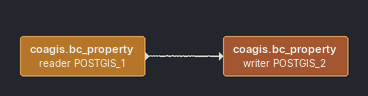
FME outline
coagis.bc_property (reader POSTGIS_1)
    -> coagis.bc_property (writer POSTGIS_2)
coagis.bc_property (writer POSTGIS_2)
